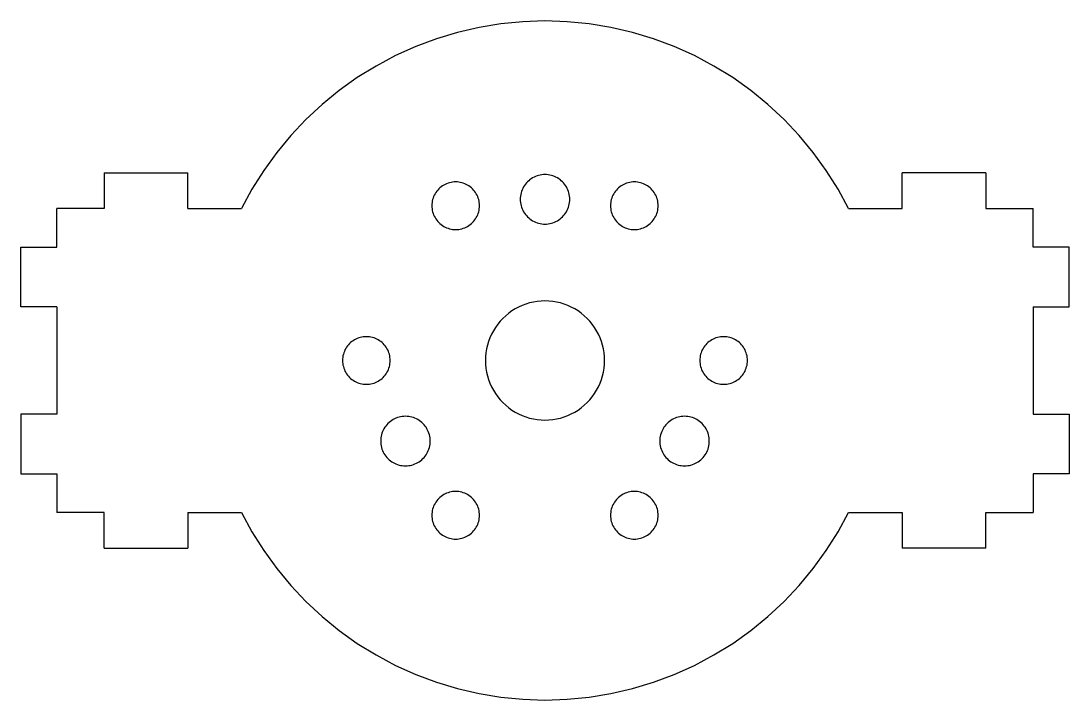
# Model space of a CAD drawing. Extents: x -403 to 403, y -278 to 278.
# Drawn here: x 127.5 to 215.5, y -77.2 to -20.2 of the extents above; entities that cross this region are included whole.
import ezdxf

# ---------------------------------------------------------------- set-up
doc = ezdxf.new("R2010")
doc.units = 0
doc.layers.get('0').update_dxf_attribs({"linetype": 'CONTINUOUS'})

msp = doc.modelspace()

# ---------------------------------------------------------------- linework, layer by layer
for p, q in [((171.458, -20.185), (169.604, -20.245)), ((173.313, -20.245), (171.458, -20.185)), ((165.926, -20.727), (164.118, -21.146)), ((167.757, -20.426), (165.926, -20.727)), ((169.604, -20.245), (167.757, -20.426)), ((175.159, -20.426), (173.313, -20.245)), ((176.99, -20.727), (175.159, -20.426)), ((178.798, -21.146), (176.99, -20.727)), ((162.342, -21.682), (160.604, -22.332)), ((164.118, -21.146), (162.342, -21.682)), ((180.574, -21.682), (178.798, -21.146)), ((182.312, -22.332), (180.574, -21.682)), ((160.604, -22.332), (158.913, -23.095)), ((184.004, -23.095), (182.312, -22.332)), ((158.913, -23.095), (157.274, -23.965)), ((185.642, -23.965), (184.004, -23.095)), ((157.274, -23.965), (155.696, -24.94)), ((187.221, -24.94), (185.642, -23.965)), ((155.696, -24.94), (154.184, -26.016)), ((188.732, -26.016), (187.221, -24.94)), ((154.184, -26.016), (152.745, -27.189)), ((190.171, -27.189), (188.732, -26.016)), ((152.745, -27.189), (151.386, -28.452)), ((191.53, -28.452), (190.171, -27.189)), ((151.386, -28.452), (150.112, -29.801)), ((192.804, -29.801), (191.53, -28.452)), ((150.112, -29.801), (148.929, -31.23)), ((193.987, -31.23), (192.804, -29.801)), ((148.929, -31.23), (147.841, -32.733)), ((195.075, -32.733), (193.987, -31.23)), ((134.458, -32.935), (141.458, -32.935)), ((134.458, -32.935), (134.458, -35.935)), ((141.458, -35.935), (141.458, -32.935)), ((147.841, -32.733), (146.853, -34.303)), ((170.302, -33.425), (170.192, -33.505)), ((170.418, -33.353), (170.302, -33.425)), ((170.538, -33.289), (170.418, -33.353)), ((170.662, -33.233), (170.538, -33.289)), ((170.789, -33.185), (170.662, -33.233)), ((170.92, -33.146), (170.789, -33.185)), ((171.052, -33.115), (170.92, -33.146)), ((171.187, -33.093), (171.052, -33.115)), ((171.322, -33.079), (171.187, -33.093)), ((171.458, -33.075), (171.322, -33.079)), ((171.594, -33.079), (171.458, -33.075)), ((171.73, -33.093), (171.594, -33.079)), ((171.864, -33.115), (171.73, -33.093)), ((171.996, -33.146), (171.864, -33.115)), ((172.127, -33.185), (171.996, -33.146)), ((172.254, -33.233), (172.127, -33.185)), ((172.378, -33.289), (172.254, -33.233)), ((172.498, -33.353), (172.378, -33.289)), ((172.614, -33.425), (172.498, -33.353)), ((172.724, -33.505), (172.614, -33.425)), ((196.063, -34.303), (195.075, -32.733)), ((201.458, -35.935), (201.458, -32.935)), ((208.458, -32.935), (201.458, -32.935)), ((208.458, -32.935), (208.458, -35.935)), ((146.853, -34.303), (145.969, -35.935)), ((162.544, -34.28), (162.454, -34.376)), ((162.639, -34.191), (162.544, -34.28)), ((162.741, -34.108), (162.639, -34.191)), ((162.847, -34.031), (162.741, -34.108)), ((162.958, -33.962), (162.847, -34.031)), ((163.073, -33.901), (162.958, -33.962)), ((163.193, -33.847), (163.073, -33.901)), ((163.315, -33.801), (163.193, -33.847)), ((163.44, -33.763), (163.315, -33.801)), ((163.568, -33.733), (163.44, -33.763)), ((163.697, -33.712), (163.568, -33.733)), ((163.827, -33.699), (163.697, -33.712)), ((163.958, -33.694), (163.827, -33.699)), ((164.089, -33.699), (163.958, -33.694)), ((164.219, -33.712), (164.089, -33.699)), ((164.348, -33.733), (164.219, -33.712)), ((164.476, -33.763), (164.348, -33.733)), ((164.601, -33.801), (164.476, -33.763)), ((164.723, -33.847), (164.601, -33.801)), ((164.843, -33.901), (164.723, -33.847)), ((164.958, -33.962), (164.843, -33.901)), ((165.069, -34.031), (164.958, -33.962)), ((165.176, -34.108), (165.069, -34.031)), ((165.277, -34.191), (165.176, -34.108)), ((165.372, -34.28), (165.277, -34.191)), ((165.462, -34.376), (165.372, -34.28)), ((169.593, -34.235), (169.536, -34.359)), ((169.657, -34.115), (169.593, -34.235)), ((169.729, -33.999), (169.657, -34.115)), ((169.808, -33.889), (169.729, -33.999)), ((169.894, -33.783), (169.808, -33.889)), ((169.987, -33.684), (169.894, -33.783)), ((170.087, -33.591), (169.987, -33.684)), ((170.192, -33.505), (170.087, -33.591)), ((172.829, -33.591), (172.724, -33.505)), ((172.929, -33.684), (172.829, -33.591)), ((173.022, -33.783), (172.929, -33.684)), ((173.108, -33.889), (173.022, -33.783)), ((173.187, -33.999), (173.108, -33.889)), ((173.259, -34.115), (173.187, -33.999)), ((173.324, -34.235), (173.259, -34.115)), ((173.38, -34.359), (173.324, -34.235)), ((177.544, -34.28), (177.454, -34.376)), ((177.639, -34.191), (177.544, -34.28)), ((177.741, -34.108), (177.639, -34.191)), ((177.847, -34.031), (177.741, -34.108)), ((177.958, -33.962), (177.847, -34.031)), ((178.073, -33.901), (177.958, -33.962)), ((178.193, -33.847), (178.073, -33.901)), ((178.315, -33.801), (178.193, -33.847)), ((178.44, -33.763), (178.315, -33.801)), ((178.568, -33.733), (178.44, -33.763)), ((178.697, -33.712), (178.568, -33.733)), ((178.827, -33.699), (178.697, -33.712)), ((178.958, -33.694), (178.827, -33.699)), ((179.089, -33.699), (178.958, -33.694)), ((179.219, -33.712), (179.089, -33.699)), ((179.348, -33.733), (179.219, -33.712)), ((179.476, -33.763), (179.348, -33.733)), ((179.601, -33.801), (179.476, -33.763)), ((179.723, -33.847), (179.601, -33.801)), ((179.843, -33.901), (179.723, -33.847)), ((179.958, -33.962), (179.843, -33.901)), ((180.069, -34.031), (179.958, -33.962)), ((180.176, -34.108), (180.069, -34.031)), ((180.277, -34.191), (180.176, -34.108)), ((180.372, -34.28), (180.277, -34.191)), ((180.462, -34.376), (180.372, -34.28)), ((196.947, -35.935), (196.063, -34.303)), ((162.026, -35.177), (161.996, -35.304)), ((162.064, -35.052), (162.026, -35.177)), ((162.11, -34.929), (162.064, -35.052)), ((162.164, -34.81), (162.11, -34.929)), ((162.226, -34.694), (162.164, -34.81)), ((162.295, -34.583), (162.226, -34.694)), ((162.371, -34.477), (162.295, -34.583)), ((162.454, -34.376), (162.371, -34.477)), ((165.545, -34.477), (165.462, -34.376)), ((165.621, -34.583), (165.545, -34.477)), ((165.69, -34.694), (165.621, -34.583)), ((165.752, -34.81), (165.69, -34.694)), ((165.806, -34.929), (165.752, -34.81)), ((165.852, -35.052), (165.806, -34.929)), ((165.89, -35.177), (165.852, -35.052)), ((165.92, -35.304), (165.89, -35.177)), ((169.382, -35.019), (169.378, -35.155)), ((169.378, -35.155), (169.382, -35.291)), ((169.396, -34.883), (169.382, -35.019)), ((169.418, -34.749), (169.396, -34.883)), ((169.449, -34.616), (169.418, -34.749)), ((169.488, -34.486), (169.449, -34.616)), ((169.536, -34.359), (169.488, -34.486)), ((173.428, -34.486), (173.38, -34.359)), ((173.467, -34.616), (173.428, -34.486)), ((173.498, -34.749), (173.467, -34.616)), ((173.52, -34.883), (173.498, -34.749)), ((173.534, -35.019), (173.52, -34.883)), ((173.538, -35.155), (173.534, -35.019)), ((173.534, -35.291), (173.538, -35.155)), ((177.026, -35.177), (176.996, -35.304)), ((177.064, -35.052), (177.026, -35.177)), ((177.11, -34.929), (177.064, -35.052)), ((177.164, -34.81), (177.11, -34.929)), ((177.226, -34.694), (177.164, -34.81)), ((177.295, -34.583), (177.226, -34.694)), ((177.371, -34.477), (177.295, -34.583)), ((177.454, -34.376), (177.371, -34.477)), ((180.545, -34.477), (180.462, -34.376)), ((180.621, -34.583), (180.545, -34.477)), ((180.69, -34.694), (180.621, -34.583)), ((180.752, -34.81), (180.69, -34.694)), ((180.806, -34.929), (180.752, -34.81)), ((180.852, -35.052), (180.806, -34.929)), ((180.89, -35.177), (180.852, -35.052)), ((180.92, -35.304), (180.89, -35.177)), ((130.458, -39.185), (130.458, -35.935)), ((134.458, -35.935), (130.458, -35.935)), ((141.458, -35.935), (145.969, -35.935)), ((161.962, -35.564), (161.958, -35.694)), ((161.958, -35.694), (161.962, -35.825)), ((161.975, -35.433), (161.962, -35.564)), ((161.962, -35.825), (161.975, -35.955)), ((161.996, -35.304), (161.975, -35.433)), ((161.975, -35.955), (161.996, -36.085)), ((165.941, -35.433), (165.92, -35.304)), ((165.92, -36.085), (165.941, -35.955)), ((165.954, -35.564), (165.941, -35.433)), ((165.941, -35.955), (165.954, -35.825)), ((165.958, -35.694), (165.954, -35.564)), ((165.954, -35.825), (165.958, -35.694)), ((169.382, -35.291), (169.396, -35.426)), ((169.396, -35.426), (169.418, -35.561)), ((169.418, -35.561), (169.449, -35.693)), ((169.449, -35.693), (169.488, -35.823)), ((169.488, -35.823), (169.536, -35.951)), ((169.536, -35.951), (169.593, -36.075)), ((169.593, -36.075), (169.657, -36.195)), ((173.259, -36.195), (173.324, -36.075)), ((173.324, -36.075), (173.38, -35.951)), ((173.38, -35.951), (173.428, -35.823)), ((173.428, -35.823), (173.467, -35.693)), ((173.467, -35.693), (173.498, -35.561)), ((173.498, -35.561), (173.52, -35.426)), ((173.52, -35.426), (173.534, -35.291)), ((176.962, -35.564), (176.958, -35.694)), ((176.958, -35.694), (176.962, -35.825)), ((176.975, -35.433), (176.962, -35.564)), ((176.962, -35.825), (176.975, -35.955)), ((176.996, -35.304), (176.975, -35.433)), ((176.975, -35.955), (176.996, -36.085)), ((180.941, -35.433), (180.92, -35.304)), ((180.92, -36.085), (180.941, -35.955)), ((180.954, -35.564), (180.941, -35.433)), ((180.941, -35.955), (180.954, -35.825)), ((180.958, -35.694), (180.954, -35.564)), ((180.954, -35.825), (180.958, -35.694)), ((196.947, -35.935), (201.458, -35.935)), ((208.458, -35.935), (212.458, -35.935)), ((212.458, -39.185), (212.458, -35.935)), ((161.996, -36.085), (162.026, -36.212)), ((162.026, -36.212), (162.064, -36.337)), ((162.064, -36.337), (162.11, -36.46)), ((162.11, -36.46), (162.164, -36.579)), ((162.164, -36.579), (162.226, -36.694)), ((162.226, -36.694), (162.295, -36.806)), ((162.295, -36.806), (162.371, -36.912)), ((162.371, -36.912), (162.454, -37.013)), ((165.462, -37.013), (165.545, -36.912)), ((165.545, -36.912), (165.621, -36.806)), ((165.621, -36.806), (165.69, -36.694)), ((165.69, -36.694), (165.752, -36.579)), ((165.752, -36.579), (165.806, -36.46)), ((165.806, -36.46), (165.852, -36.337)), ((165.852, -36.337), (165.89, -36.212)), ((165.89, -36.212), (165.92, -36.085)), ((169.657, -36.195), (169.729, -36.31)), ((169.729, -36.31), (169.808, -36.421)), ((169.808, -36.421), (169.894, -36.526)), ((169.894, -36.526), (169.987, -36.626)), ((169.987, -36.626), (170.087, -36.719)), ((170.087, -36.719), (170.192, -36.805)), ((170.192, -36.805), (170.302, -36.884)), ((170.302, -36.884), (170.418, -36.956)), ((170.418, -36.956), (170.538, -37.02)), ((172.378, -37.02), (172.498, -36.956)), ((172.498, -36.956), (172.614, -36.884)), ((172.614, -36.884), (172.724, -36.805)), ((172.724, -36.805), (172.829, -36.719)), ((172.829, -36.719), (172.929, -36.626)), ((172.929, -36.626), (173.022, -36.526)), ((173.022, -36.526), (173.108, -36.421)), ((173.108, -36.421), (173.187, -36.31)), ((173.187, -36.31), (173.259, -36.195)), ((176.996, -36.085), (177.026, -36.212)), ((177.026, -36.212), (177.064, -36.337)), ((177.064, -36.337), (177.11, -36.46)), ((177.11, -36.46), (177.164, -36.579)), ((177.164, -36.579), (177.226, -36.694)), ((177.226, -36.694), (177.295, -36.806)), ((177.295, -36.806), (177.371, -36.912)), ((177.371, -36.912), (177.454, -37.013)), ((180.462, -37.013), (180.545, -36.912)), ((180.545, -36.912), (180.621, -36.806)), ((180.621, -36.806), (180.69, -36.694)), ((180.69, -36.694), (180.752, -36.579)), ((180.752, -36.579), (180.806, -36.46)), ((180.806, -36.46), (180.852, -36.337)), ((180.852, -36.337), (180.89, -36.212)), ((180.89, -36.212), (180.92, -36.085)), ((162.454, -37.013), (162.544, -37.109)), ((162.544, -37.109), (162.639, -37.198)), ((162.639, -37.198), (162.741, -37.281)), ((162.741, -37.281), (162.847, -37.357)), ((162.847, -37.357), (162.958, -37.426)), ((162.958, -37.426), (163.073, -37.488)), ((163.073, -37.488), (163.193, -37.542)), ((163.193, -37.542), (163.315, -37.588)), ((163.315, -37.588), (163.44, -37.626)), ((163.44, -37.626), (163.568, -37.656)), ((163.568, -37.656), (163.697, -37.677)), ((163.697, -37.677), (163.827, -37.69)), ((163.827, -37.69), (163.958, -37.694)), ((163.958, -37.694), (164.089, -37.69)), ((164.089, -37.69), (164.219, -37.677)), ((164.219, -37.677), (164.348, -37.656)), ((164.348, -37.656), (164.476, -37.626)), ((164.476, -37.626), (164.601, -37.588)), ((164.601, -37.588), (164.723, -37.542)), ((164.723, -37.542), (164.843, -37.488)), ((164.843, -37.488), (164.958, -37.426)), ((164.958, -37.426), (165.069, -37.357)), ((165.069, -37.357), (165.176, -37.281)), ((165.176, -37.281), (165.277, -37.198)), ((165.277, -37.198), (165.372, -37.109)), ((165.372, -37.109), (165.462, -37.013)), ((170.538, -37.02), (170.662, -37.076)), ((170.662, -37.076), (170.789, -37.124)), ((170.789, -37.124), (170.92, -37.164)), ((170.92, -37.164), (171.052, -37.195)), ((171.052, -37.195), (171.187, -37.217)), ((171.187, -37.217), (171.322, -37.23)), ((171.322, -37.23), (171.458, -37.235)), ((171.458, -37.235), (171.594, -37.23)), ((171.594, -37.23), (171.73, -37.217)), ((171.73, -37.217), (171.864, -37.195)), ((171.864, -37.195), (171.996, -37.164)), ((171.996, -37.164), (172.127, -37.124)), ((172.127, -37.124), (172.254, -37.076)), ((172.254, -37.076), (172.378, -37.02)), ((177.454, -37.013), (177.544, -37.109)), ((177.544, -37.109), (177.639, -37.198)), ((177.639, -37.198), (177.741, -37.281)), ((177.741, -37.281), (177.847, -37.357)), ((177.847, -37.357), (177.958, -37.426)), ((177.958, -37.426), (178.073, -37.488)), ((178.073, -37.488), (178.193, -37.542)), ((178.193, -37.542), (178.315, -37.588)), ((178.315, -37.588), (178.44, -37.626)), ((178.44, -37.626), (178.568, -37.656)), ((178.568, -37.656), (178.697, -37.677)), ((178.697, -37.677), (178.827, -37.69)), ((178.827, -37.69), (178.958, -37.694)), ((178.958, -37.694), (179.089, -37.69)), ((179.089, -37.69), (179.219, -37.677)), ((179.219, -37.677), (179.348, -37.656)), ((179.348, -37.656), (179.476, -37.626)), ((179.476, -37.626), (179.601, -37.588)), ((179.601, -37.588), (179.723, -37.542)), ((179.723, -37.542), (179.843, -37.488)), ((179.843, -37.488), (179.958, -37.426)), ((179.958, -37.426), (180.069, -37.357)), ((180.069, -37.357), (180.176, -37.281)), ((180.176, -37.281), (180.277, -37.198)), ((180.277, -37.198), (180.372, -37.109)), ((180.372, -37.109), (180.462, -37.013)), ((127.458, -44.185), (127.458, -39.185)), ((127.458, -39.185), (130.458, -39.185)), ((215.458, -39.185), (212.458, -39.185)), ((215.458, -44.185), (215.458, -39.185)), ((169.851, -43.95), (169.545, -44.065)), ((170.164, -43.855), (169.851, -43.95)), ((170.483, -43.781), (170.164, -43.855)), ((170.805, -43.728), (170.483, -43.781)), ((171.131, -43.695), (170.805, -43.728)), ((171.458, -43.685), (171.131, -43.695)), ((171.785, -43.695), (171.458, -43.685)), ((172.111, -43.728), (171.785, -43.695)), ((172.433, -43.781), (172.111, -43.728)), ((172.752, -43.855), (172.433, -43.781)), ((173.065, -43.95), (172.752, -43.855)), ((173.371, -44.065), (173.065, -43.95)), ((130.458, -44.185), (127.458, -44.185)), ((130.458, -44.185), (130.458, -53.185)), ((168.414, -44.718), (168.161, -44.926)), ((168.68, -44.527), (168.414, -44.718)), ((168.958, -44.355), (168.68, -44.527)), ((169.247, -44.2), (168.958, -44.355)), ((169.545, -44.065), (169.247, -44.2)), ((173.669, -44.2), (173.371, -44.065)), ((173.958, -44.355), (173.669, -44.2)), ((174.236, -44.527), (173.958, -44.355)), ((174.502, -44.718), (174.236, -44.527)), ((174.755, -44.926), (174.502, -44.718)), ((212.458, -44.185), (212.458, -53.185)), ((212.458, -44.185), (215.458, -44.185)), ((167.491, -45.641), (167.301, -45.907)), ((167.699, -45.388), (167.491, -45.641)), ((167.922, -45.149), (167.699, -45.388)), ((168.161, -44.926), (167.922, -45.149)), ((174.994, -45.149), (174.755, -44.926)), ((175.217, -45.388), (174.994, -45.149)), ((175.425, -45.641), (175.217, -45.388)), ((175.615, -45.907), (175.425, -45.641)), ((166.974, -46.473), (166.839, -46.771)), ((167.128, -46.185), (166.974, -46.473)), ((167.301, -45.907), (167.128, -46.185)), ((175.788, -46.185), (175.615, -45.907)), ((175.942, -46.473), (175.788, -46.185)), ((176.077, -46.771), (175.942, -46.473)), ((154.871, -47.467), (154.795, -47.574)), ((154.954, -47.366), (154.871, -47.467)), ((155.044, -47.271), (154.954, -47.366)), ((155.139, -47.181), (155.044, -47.271)), ((155.241, -47.098), (155.139, -47.181)), ((155.347, -47.022), (155.241, -47.098)), ((155.458, -46.953), (155.347, -47.022)), ((155.573, -46.891), (155.458, -46.953)), ((155.693, -46.837), (155.573, -46.891)), ((155.815, -46.791), (155.693, -46.837)), ((155.94, -46.753), (155.815, -46.791)), ((156.068, -46.723), (155.94, -46.753)), ((156.197, -46.702), (156.068, -46.723)), ((156.327, -46.689), (156.197, -46.702)), ((156.458, -46.685), (156.327, -46.689)), ((156.589, -46.689), (156.458, -46.685)), ((156.719, -46.702), (156.589, -46.689)), ((156.848, -46.723), (156.719, -46.702)), ((156.976, -46.753), (156.848, -46.723)), ((157.101, -46.791), (156.976, -46.753)), ((157.223, -46.837), (157.101, -46.791)), ((157.343, -46.891), (157.223, -46.837)), ((157.458, -46.953), (157.343, -46.891)), ((157.569, -47.022), (157.458, -46.953)), ((157.676, -47.098), (157.569, -47.022)), ((157.777, -47.181), (157.676, -47.098)), ((157.872, -47.271), (157.777, -47.181)), ((157.962, -47.366), (157.872, -47.271)), ((158.045, -47.467), (157.962, -47.366)), ((158.121, -47.574), (158.045, -47.467)), ((166.628, -47.391), (166.554, -47.709)), ((166.723, -47.078), (166.628, -47.391)), ((166.839, -46.771), (166.723, -47.078)), ((176.193, -47.078), (176.077, -46.771)), ((176.288, -47.391), (176.193, -47.078)), ((176.362, -47.709), (176.288, -47.391)), ((184.871, -47.467), (184.795, -47.574)), ((184.954, -47.366), (184.871, -47.467)), ((185.044, -47.271), (184.954, -47.366)), ((185.139, -47.181), (185.044, -47.271)), ((185.241, -47.098), (185.139, -47.181)), ((185.347, -47.022), (185.241, -47.098)), ((185.458, -46.953), (185.347, -47.022)), ((185.573, -46.891), (185.458, -46.953)), ((185.693, -46.837), (185.573, -46.891)), ((185.815, -46.791), (185.693, -46.837)), ((185.94, -46.753), (185.815, -46.791)), ((186.068, -46.723), (185.94, -46.753)), ((186.197, -46.702), (186.068, -46.723)), ((186.327, -46.689), (186.197, -46.702)), ((186.458, -46.685), (186.327, -46.689)), ((186.589, -46.689), (186.458, -46.685)), ((186.719, -46.702), (186.589, -46.689)), ((186.848, -46.723), (186.719, -46.702)), ((186.976, -46.753), (186.848, -46.723)), ((187.101, -46.791), (186.976, -46.753)), ((187.223, -46.837), (187.101, -46.791)), ((187.343, -46.891), (187.223, -46.837)), ((187.458, -46.953), (187.343, -46.891)), ((187.569, -47.022), (187.458, -46.953)), ((187.676, -47.098), (187.569, -47.022)), ((187.777, -47.181), (187.676, -47.098)), ((187.872, -47.271), (187.777, -47.181)), ((187.962, -47.366), (187.872, -47.271)), ((188.045, -47.467), (187.962, -47.366)), ((188.121, -47.574), (188.045, -47.467)), ((154.496, -48.295), (154.475, -48.424)), ((154.526, -48.167), (154.496, -48.295)), ((154.564, -48.042), (154.526, -48.167)), ((154.61, -47.919), (154.564, -48.042)), ((154.664, -47.8), (154.61, -47.919)), ((154.726, -47.685), (154.664, -47.8)), ((154.795, -47.574), (154.726, -47.685)), ((158.19, -47.685), (158.121, -47.574)), ((158.252, -47.8), (158.19, -47.685)), ((158.306, -47.919), (158.252, -47.8)), ((158.352, -48.042), (158.306, -47.919)), ((158.39, -48.167), (158.352, -48.042)), ((158.42, -48.295), (158.39, -48.167)), ((158.441, -48.424), (158.42, -48.295)), ((166.469, -48.358), (166.458, -48.685)), ((166.501, -48.032), (166.469, -48.358)), ((166.554, -47.709), (166.501, -48.032)), ((176.415, -48.032), (176.362, -47.709)), ((176.447, -48.358), (176.415, -48.032)), ((176.458, -48.685), (176.447, -48.358)), ((184.496, -48.295), (184.475, -48.424)), ((184.526, -48.167), (184.496, -48.295)), ((184.564, -48.042), (184.526, -48.167)), ((184.61, -47.919), (184.564, -48.042)), ((184.664, -47.8), (184.61, -47.919)), ((184.726, -47.685), (184.664, -47.8)), ((184.795, -47.574), (184.726, -47.685)), ((188.19, -47.685), (188.121, -47.574)), ((188.252, -47.8), (188.19, -47.685)), ((188.306, -47.919), (188.252, -47.8)), ((188.352, -48.042), (188.306, -47.919)), ((188.39, -48.167), (188.352, -48.042)), ((188.42, -48.295), (188.39, -48.167)), ((188.441, -48.424), (188.42, -48.295)), ((154.462, -48.554), (154.458, -48.685)), ((154.458, -48.685), (154.462, -48.816)), ((154.475, -48.424), (154.462, -48.554)), ((154.462, -48.816), (154.475, -48.946)), ((154.475, -48.946), (154.496, -49.075)), ((154.496, -49.075), (154.526, -49.202)), ((154.526, -49.202), (154.564, -49.328)), ((158.352, -49.328), (158.39, -49.202)), ((158.39, -49.202), (158.42, -49.075)), ((158.42, -49.075), (158.441, -48.946)), ((158.454, -48.554), (158.441, -48.424)), ((158.441, -48.946), (158.454, -48.816)), ((158.458, -48.685), (158.454, -48.554)), ((158.454, -48.816), (158.458, -48.685)), ((166.458, -48.685), (166.469, -49.012)), ((166.469, -49.012), (166.501, -49.337)), ((176.415, -49.337), (176.447, -49.012)), ((176.447, -49.012), (176.458, -48.685)), ((184.462, -48.554), (184.458, -48.685)), ((184.458, -48.685), (184.462, -48.816)), ((184.475, -48.424), (184.462, -48.554)), ((184.462, -48.816), (184.475, -48.946)), ((184.475, -48.946), (184.496, -49.075)), ((184.496, -49.075), (184.526, -49.202)), ((184.526, -49.202), (184.564, -49.328)), ((188.352, -49.328), (188.39, -49.202)), ((188.39, -49.202), (188.42, -49.075)), ((188.42, -49.075), (188.441, -48.946)), ((188.454, -48.554), (188.441, -48.424)), ((188.441, -48.946), (188.454, -48.816)), ((188.458, -48.685), (188.454, -48.554)), ((188.454, -48.816), (188.458, -48.685)), ((154.564, -49.328), (154.61, -49.45)), ((154.61, -49.45), (154.664, -49.569)), ((154.664, -49.569), (154.726, -49.685)), ((154.726, -49.685), (154.795, -49.796)), ((154.795, -49.796), (154.871, -49.902)), ((154.871, -49.902), (154.954, -50.003)), ((154.954, -50.003), (155.044, -50.099)), ((155.044, -50.099), (155.139, -50.188)), ((157.777, -50.188), (157.872, -50.099)), ((157.872, -50.099), (157.962, -50.003)), ((157.962, -50.003), (158.045, -49.902)), ((158.045, -49.902), (158.121, -49.796)), ((158.121, -49.796), (158.19, -49.685)), ((158.19, -49.685), (158.252, -49.569)), ((158.252, -49.569), (158.306, -49.45)), ((158.306, -49.45), (158.352, -49.328)), ((166.501, -49.337), (166.554, -49.66)), ((166.554, -49.66), (166.628, -49.979)), ((166.628, -49.979), (166.723, -50.292)), ((176.193, -50.292), (176.288, -49.979)), ((176.288, -49.979), (176.362, -49.66)), ((176.362, -49.66), (176.415, -49.337)), ((184.564, -49.328), (184.61, -49.45)), ((184.61, -49.45), (184.664, -49.569)), ((184.664, -49.569), (184.726, -49.685)), ((184.726, -49.685), (184.795, -49.796)), ((184.795, -49.796), (184.871, -49.902)), ((184.871, -49.902), (184.954, -50.003)), ((184.954, -50.003), (185.044, -50.099)), ((185.044, -50.099), (185.139, -50.188)), ((187.777, -50.188), (187.872, -50.099)), ((187.872, -50.099), (187.962, -50.003)), ((187.962, -50.003), (188.045, -49.902)), ((188.045, -49.902), (188.121, -49.796)), ((188.121, -49.796), (188.19, -49.685)), ((188.19, -49.685), (188.252, -49.569)), ((188.252, -49.569), (188.306, -49.45)), ((188.306, -49.45), (188.352, -49.328)), ((155.139, -50.188), (155.241, -50.271)), ((155.241, -50.271), (155.347, -50.348)), ((155.347, -50.348), (155.458, -50.417)), ((155.458, -50.417), (155.573, -50.479)), ((155.573, -50.479), (155.693, -50.533)), ((155.693, -50.533), (155.815, -50.579)), ((155.815, -50.579), (155.94, -50.617)), ((155.94, -50.617), (156.068, -50.646)), ((156.068, -50.646), (156.197, -50.668)), ((156.197, -50.668), (156.327, -50.68)), ((156.327, -50.68), (156.458, -50.685)), ((156.458, -50.685), (156.589, -50.68)), ((156.589, -50.68), (156.719, -50.668)), ((156.719, -50.668), (156.848, -50.646)), ((156.848, -50.646), (156.976, -50.617)), ((156.976, -50.617), (157.101, -50.579)), ((157.101, -50.579), (157.223, -50.533)), ((157.223, -50.533), (157.343, -50.479)), ((157.343, -50.479), (157.458, -50.417)), ((157.458, -50.417), (157.569, -50.348)), ((157.569, -50.348), (157.676, -50.271)), ((157.676, -50.271), (157.777, -50.188)), ((166.723, -50.292), (166.839, -50.598)), ((166.839, -50.598), (166.974, -50.896)), ((166.974, -50.896), (167.128, -51.185)), ((175.788, -51.185), (175.942, -50.896)), ((175.942, -50.896), (176.077, -50.598)), ((176.077, -50.598), (176.193, -50.292)), ((185.139, -50.188), (185.241, -50.271)), ((185.241, -50.271), (185.347, -50.348)), ((185.347, -50.348), (185.458, -50.417)), ((185.458, -50.417), (185.573, -50.479)), ((185.573, -50.479), (185.693, -50.533)), ((185.693, -50.533), (185.815, -50.579)), ((185.815, -50.579), (185.94, -50.617)), ((185.94, -50.617), (186.068, -50.646)), ((186.068, -50.646), (186.197, -50.668)), ((186.197, -50.668), (186.327, -50.68)), ((186.327, -50.68), (186.458, -50.685)), ((186.458, -50.685), (186.589, -50.68)), ((186.589, -50.68), (186.719, -50.668)), ((186.719, -50.668), (186.848, -50.646)), ((186.848, -50.646), (186.976, -50.617)), ((186.976, -50.617), (187.101, -50.579)), ((187.101, -50.579), (187.223, -50.533)), ((187.223, -50.533), (187.343, -50.479)), ((187.343, -50.479), (187.458, -50.417)), ((187.458, -50.417), (187.569, -50.348)), ((187.569, -50.348), (187.676, -50.271)), ((187.676, -50.271), (187.777, -50.188)), ((167.128, -51.185), (167.301, -51.463)), ((167.301, -51.463), (167.491, -51.729)), ((167.491, -51.729), (167.699, -51.982)), ((175.217, -51.982), (175.425, -51.729)), ((175.425, -51.729), (175.615, -51.463)), ((175.615, -51.463), (175.788, -51.185)), ((167.699, -51.982), (167.922, -52.22)), ((167.922, -52.22), (168.161, -52.444)), ((168.161, -52.444), (168.414, -52.652)), ((168.414, -52.652), (168.68, -52.842)), ((174.236, -52.842), (174.502, -52.652)), ((174.502, -52.652), (174.755, -52.444)), ((174.755, -52.444), (174.994, -52.22)), ((174.994, -52.22), (175.217, -51.982)), ((127.458, -53.185), (127.458, -58.185)), ((130.458, -53.185), (127.458, -53.185)), ((158.701, -53.648), (158.585, -53.72)), ((158.821, -53.584), (158.701, -53.648)), ((158.945, -53.528), (158.821, -53.584)), ((159.072, -53.48), (158.945, -53.528)), ((159.202, -53.441), (159.072, -53.48)), ((159.335, -53.41), (159.202, -53.441)), ((159.469, -53.388), (159.335, -53.41)), ((159.605, -53.374), (159.469, -53.388)), ((159.741, -53.37), (159.605, -53.374)), ((159.877, -53.374), (159.741, -53.37)), ((160.012, -53.388), (159.877, -53.374)), ((160.146, -53.41), (160.012, -53.388)), ((160.279, -53.441), (160.146, -53.41)), ((160.409, -53.48), (160.279, -53.441)), ((160.537, -53.528), (160.409, -53.48)), ((160.661, -53.584), (160.537, -53.528)), ((160.781, -53.648), (160.661, -53.584)), ((160.896, -53.72), (160.781, -53.648)), ((168.68, -52.842), (168.958, -53.015)), ((168.958, -53.015), (169.247, -53.169)), ((169.247, -53.169), (169.545, -53.304)), ((169.545, -53.304), (169.851, -53.419)), ((169.851, -53.419), (170.164, -53.514)), ((170.164, -53.514), (170.483, -53.589)), ((170.483, -53.589), (170.805, -53.642)), ((170.805, -53.642), (171.131, -53.674)), ((171.131, -53.674), (171.458, -53.685)), ((171.458, -53.685), (171.785, -53.674)), ((171.785, -53.674), (172.111, -53.642)), ((172.111, -53.642), (172.433, -53.589)), ((172.433, -53.589), (172.752, -53.514)), ((172.752, -53.514), (173.065, -53.419)), ((173.065, -53.419), (173.371, -53.304)), ((173.371, -53.304), (173.669, -53.169)), ((173.669, -53.169), (173.958, -53.015)), ((173.958, -53.015), (174.236, -52.842)), ((182.135, -53.648), (182.02, -53.72)), ((182.255, -53.584), (182.135, -53.648)), ((182.379, -53.528), (182.255, -53.584)), ((182.507, -53.48), (182.379, -53.528)), ((182.637, -53.441), (182.507, -53.48)), ((182.77, -53.41), (182.637, -53.441)), ((182.904, -53.388), (182.77, -53.41)), ((183.039, -53.374), (182.904, -53.388)), ((183.175, -53.37), (183.039, -53.374)), ((183.311, -53.374), (183.175, -53.37)), ((183.447, -53.388), (183.311, -53.374)), ((183.581, -53.41), (183.447, -53.388)), ((183.714, -53.441), (183.581, -53.41)), ((183.844, -53.48), (183.714, -53.441)), ((183.971, -53.528), (183.844, -53.48)), ((184.095, -53.584), (183.971, -53.528)), ((184.215, -53.648), (184.095, -53.584)), ((184.331, -53.72), (184.215, -53.648)), ((212.458, -53.185), (215.458, -53.185)), ((215.458, -53.185), (215.458, -58.185)), ((157.875, -54.53), (157.819, -54.654)), ((157.939, -54.41), (157.875, -54.53)), ((158.011, -54.294), (157.939, -54.41)), ((158.091, -54.184), (158.011, -54.294)), ((158.177, -54.078), (158.091, -54.184)), ((158.27, -53.979), (158.177, -54.078)), ((158.369, -53.886), (158.27, -53.979)), ((158.474, -53.8), (158.369, -53.886)), ((158.585, -53.72), (158.474, -53.8)), ((161.007, -53.8), (160.896, -53.72)), ((161.112, -53.886), (161.007, -53.8)), ((161.211, -53.979), (161.112, -53.886)), ((161.305, -54.078), (161.211, -53.979)), ((161.391, -54.184), (161.305, -54.078)), ((161.47, -54.294), (161.391, -54.184)), ((161.542, -54.41), (161.47, -54.294)), ((161.606, -54.53), (161.542, -54.41)), ((161.662, -54.654), (161.606, -54.53)), ((181.31, -54.53), (181.254, -54.654)), ((181.374, -54.41), (181.31, -54.53)), ((181.446, -54.294), (181.374, -54.41)), ((181.525, -54.184), (181.446, -54.294)), ((181.612, -54.078), (181.525, -54.184)), ((181.705, -53.979), (181.612, -54.078)), ((181.804, -53.886), (181.705, -53.979)), ((181.909, -53.8), (181.804, -53.886)), ((182.02, -53.72), (181.909, -53.8)), ((184.442, -53.8), (184.331, -53.72)), ((184.547, -53.886), (184.442, -53.8)), ((184.646, -53.979), (184.547, -53.886)), ((184.739, -54.078), (184.646, -53.979)), ((184.826, -54.184), (184.739, -54.078)), ((184.905, -54.294), (184.826, -54.184)), ((184.977, -54.41), (184.905, -54.294)), ((185.041, -54.53), (184.977, -54.41)), ((185.097, -54.654), (185.041, -54.53)), ((157.665, -55.314), (157.661, -55.45)), ((157.679, -55.178), (157.665, -55.314)), ((157.701, -55.044), (157.679, -55.178)), ((157.732, -54.911), (157.701, -55.044)), ((157.771, -54.781), (157.732, -54.911)), ((157.819, -54.654), (157.771, -54.781)), ((161.71, -54.781), (161.662, -54.654)), ((161.75, -54.911), (161.71, -54.781)), ((161.781, -55.044), (161.75, -54.911)), ((161.803, -55.178), (161.781, -55.044)), ((161.816, -55.314), (161.803, -55.178)), ((161.821, -55.45), (161.816, -55.314)), ((181.1, -55.314), (181.095, -55.45)), ((181.113, -55.178), (181.1, -55.314)), ((181.135, -55.044), (181.113, -55.178)), ((181.166, -54.911), (181.135, -55.044)), ((181.206, -54.781), (181.166, -54.911)), ((181.254, -54.654), (181.206, -54.781)), ((185.145, -54.781), (185.097, -54.654)), ((185.184, -54.911), (185.145, -54.781)), ((185.215, -55.044), (185.184, -54.911)), ((185.238, -55.178), (185.215, -55.044)), ((185.251, -55.314), (185.238, -55.178)), ((185.255, -55.45), (185.251, -55.314)), ((157.661, -55.45), (157.665, -55.586)), ((157.665, -55.586), (157.679, -55.721)), ((157.679, -55.721), (157.701, -55.856)), ((157.701, -55.856), (157.732, -55.988)), ((157.732, -55.988), (157.771, -56.118)), ((157.771, -56.118), (157.819, -56.246)), ((157.819, -56.246), (157.875, -56.37)), ((161.606, -56.37), (161.662, -56.246)), ((161.662, -56.246), (161.71, -56.118)), ((161.71, -56.118), (161.75, -55.988)), ((161.75, -55.988), (161.781, -55.856)), ((161.781, -55.856), (161.803, -55.721)), ((161.803, -55.721), (161.816, -55.586)), ((161.816, -55.586), (161.821, -55.45)), ((181.095, -55.45), (181.1, -55.586)), ((181.1, -55.586), (181.113, -55.721)), ((181.113, -55.721), (181.135, -55.856)), ((181.135, -55.856), (181.166, -55.988)), ((181.166, -55.988), (181.206, -56.118)), ((181.206, -56.118), (181.254, -56.246)), ((181.254, -56.246), (181.31, -56.37)), ((185.041, -56.37), (185.097, -56.246)), ((185.097, -56.246), (185.145, -56.118)), ((185.145, -56.118), (185.184, -55.988)), ((185.184, -55.988), (185.215, -55.856)), ((185.215, -55.856), (185.238, -55.721)), ((185.238, -55.721), (185.251, -55.586)), ((185.251, -55.586), (185.255, -55.45)), ((157.875, -56.37), (157.939, -56.49)), ((157.939, -56.49), (158.011, -56.605)), ((158.011, -56.605), (158.091, -56.716)), ((158.091, -56.716), (158.177, -56.821)), ((158.177, -56.821), (158.27, -56.921)), ((158.27, -56.921), (158.369, -57.014)), ((158.369, -57.014), (158.474, -57.1)), ((158.474, -57.1), (158.585, -57.179)), ((158.585, -57.179), (158.701, -57.251)), ((160.781, -57.251), (160.896, -57.179)), ((160.896, -57.179), (161.007, -57.1)), ((161.007, -57.1), (161.112, -57.014)), ((161.112, -57.014), (161.211, -56.921)), ((161.211, -56.921), (161.305, -56.821)), ((161.305, -56.821), (161.391, -56.716)), ((161.391, -56.716), (161.47, -56.605)), ((161.47, -56.605), (161.542, -56.49)), ((161.542, -56.49), (161.606, -56.37)), ((181.31, -56.37), (181.374, -56.49)), ((181.374, -56.49), (181.446, -56.605)), ((181.446, -56.605), (181.525, -56.716)), ((181.525, -56.716), (181.612, -56.821)), ((181.612, -56.821), (181.705, -56.921)), ((181.705, -56.921), (181.804, -57.014)), ((181.804, -57.014), (181.909, -57.1)), ((181.909, -57.1), (182.02, -57.179)), ((182.02, -57.179), (182.135, -57.251)), ((184.215, -57.251), (184.331, -57.179)), ((184.331, -57.179), (184.442, -57.1)), ((184.442, -57.1), (184.547, -57.014)), ((184.547, -57.014), (184.646, -56.921)), ((184.646, -56.921), (184.739, -56.821)), ((184.739, -56.821), (184.826, -56.716)), ((184.826, -56.716), (184.905, -56.605)), ((184.905, -56.605), (184.977, -56.49)), ((184.977, -56.49), (185.041, -56.37)), ((158.701, -57.251), (158.821, -57.315)), ((158.821, -57.315), (158.945, -57.371)), ((158.945, -57.371), (159.072, -57.419)), ((159.072, -57.419), (159.202, -57.459)), ((159.202, -57.459), (159.335, -57.49)), ((159.335, -57.49), (159.469, -57.512)), ((159.469, -57.512), (159.605, -57.525)), ((159.605, -57.525), (159.741, -57.53)), ((159.741, -57.53), (159.877, -57.525)), ((159.877, -57.525), (160.012, -57.512)), ((160.012, -57.512), (160.146, -57.49)), ((160.146, -57.49), (160.279, -57.459)), ((160.279, -57.459), (160.409, -57.419)), ((160.409, -57.419), (160.537, -57.371)), ((160.537, -57.371), (160.661, -57.315)), ((160.661, -57.315), (160.781, -57.251)), ((182.135, -57.251), (182.255, -57.315)), ((182.255, -57.315), (182.379, -57.371)), ((182.379, -57.371), (182.507, -57.419)), ((182.507, -57.419), (182.637, -57.459)), ((182.637, -57.459), (182.77, -57.49)), ((182.77, -57.49), (182.904, -57.512)), ((182.904, -57.512), (183.039, -57.525)), ((183.039, -57.525), (183.175, -57.53)), ((183.175, -57.53), (183.311, -57.525)), ((183.311, -57.525), (183.447, -57.512)), ((183.447, -57.512), (183.581, -57.49)), ((183.581, -57.49), (183.714, -57.459)), ((183.714, -57.459), (183.844, -57.419)), ((183.844, -57.419), (183.971, -57.371)), ((183.971, -57.371), (184.095, -57.315)), ((184.095, -57.315), (184.215, -57.251)), ((127.458, -58.185), (130.458, -58.185)), ((130.458, -58.185), (130.458, -61.435)), ((215.458, -58.185), (212.458, -58.185)), ((212.458, -58.185), (212.458, -61.435)), ((163.193, -59.827), (163.073, -59.881)), ((163.315, -59.781), (163.193, -59.827)), ((163.44, -59.743), (163.315, -59.781)), ((163.568, -59.714), (163.44, -59.743)), ((163.697, -59.692), (163.568, -59.714)), ((163.827, -59.679), (163.697, -59.692)), ((163.958, -59.675), (163.827, -59.679)), ((164.089, -59.679), (163.958, -59.675)), ((164.219, -59.692), (164.089, -59.679)), ((164.348, -59.714), (164.219, -59.692)), ((164.476, -59.743), (164.348, -59.714)), ((164.601, -59.781), (164.476, -59.743)), ((164.723, -59.827), (164.601, -59.781)), ((164.843, -59.881), (164.723, -59.827)), ((178.193, -59.827), (178.073, -59.881)), ((178.315, -59.781), (178.193, -59.827)), ((178.44, -59.743), (178.315, -59.781)), ((178.568, -59.714), (178.44, -59.743)), ((178.697, -59.692), (178.568, -59.714)), ((178.827, -59.679), (178.697, -59.692)), ((178.958, -59.675), (178.827, -59.679)), ((179.089, -59.679), (178.958, -59.675)), ((179.219, -59.692), (179.089, -59.679)), ((179.348, -59.714), (179.219, -59.692)), ((179.476, -59.743), (179.348, -59.714)), ((179.601, -59.781), (179.476, -59.743)), ((179.723, -59.827), (179.601, -59.781)), ((179.843, -59.881), (179.723, -59.827)), ((162.226, -60.675), (162.164, -60.791)), ((162.295, -60.564), (162.226, -60.675)), ((162.371, -60.458), (162.295, -60.564)), ((162.454, -60.356), (162.371, -60.458)), ((162.544, -60.261), (162.454, -60.356)), ((162.639, -60.171), (162.544, -60.261)), ((162.741, -60.088), (162.639, -60.171)), ((162.847, -60.012), (162.741, -60.088)), ((162.958, -59.943), (162.847, -60.012)), ((163.073, -59.881), (162.958, -59.943)), ((164.958, -59.943), (164.843, -59.881)), ((165.069, -60.012), (164.958, -59.943)), ((165.176, -60.088), (165.069, -60.012)), ((165.277, -60.171), (165.176, -60.088)), ((165.372, -60.261), (165.277, -60.171)), ((165.462, -60.356), (165.372, -60.261)), ((165.545, -60.458), (165.462, -60.356)), ((165.621, -60.564), (165.545, -60.458)), ((165.69, -60.675), (165.621, -60.564)), ((165.752, -60.791), (165.69, -60.675)), ((177.226, -60.675), (177.164, -60.791)), ((177.295, -60.564), (177.226, -60.675)), ((177.371, -60.458), (177.295, -60.564)), ((177.454, -60.356), (177.371, -60.458)), ((177.544, -60.261), (177.454, -60.356)), ((177.639, -60.171), (177.544, -60.261)), ((177.741, -60.088), (177.639, -60.171)), ((177.847, -60.012), (177.741, -60.088)), ((177.958, -59.943), (177.847, -60.012)), ((178.073, -59.881), (177.958, -59.943)), ((179.958, -59.943), (179.843, -59.881)), ((180.069, -60.012), (179.958, -59.943)), ((180.176, -60.088), (180.069, -60.012)), ((180.277, -60.171), (180.176, -60.088)), ((180.372, -60.261), (180.277, -60.171)), ((180.462, -60.356), (180.372, -60.261)), ((180.545, -60.458), (180.462, -60.356)), ((180.621, -60.564), (180.545, -60.458)), ((180.69, -60.675), (180.621, -60.564)), ((180.752, -60.791), (180.69, -60.675)), ((134.458, -61.435), (130.458, -61.435)), ((134.458, -64.435), (134.458, -61.435)), ((141.458, -61.435), (145.969, -61.435)), ((141.458, -61.435), (141.458, -64.435)), ((145.969, -61.435), (146.853, -63.066)), ((161.962, -61.544), (161.958, -61.675)), ((161.975, -61.414), (161.962, -61.544)), ((161.996, -61.285), (161.975, -61.414)), ((162.026, -61.158), (161.996, -61.285)), ((162.064, -61.032), (162.026, -61.158)), ((162.11, -60.91), (162.064, -61.032)), ((162.164, -60.791), (162.11, -60.91)), ((165.806, -60.91), (165.752, -60.791)), ((165.852, -61.032), (165.806, -60.91)), ((165.89, -61.158), (165.852, -61.032)), ((165.92, -61.285), (165.89, -61.158)), ((165.941, -61.414), (165.92, -61.285)), ((165.954, -61.544), (165.941, -61.414)), ((165.958, -61.675), (165.954, -61.544)), ((176.962, -61.544), (176.958, -61.675)), ((176.975, -61.414), (176.962, -61.544)), ((176.996, -61.285), (176.975, -61.414)), ((177.026, -61.158), (176.996, -61.285)), ((177.064, -61.032), (177.026, -61.158)), ((177.11, -60.91), (177.064, -61.032)), ((177.164, -60.791), (177.11, -60.91)), ((180.806, -60.91), (180.752, -60.791)), ((180.852, -61.032), (180.806, -60.91)), ((180.89, -61.158), (180.852, -61.032)), ((180.92, -61.285), (180.89, -61.158)), ((180.941, -61.414), (180.92, -61.285)), ((180.954, -61.544), (180.941, -61.414)), ((180.958, -61.675), (180.954, -61.544)), ((196.063, -63.066), (196.947, -61.435)), ((196.947, -61.435), (201.458, -61.435)), ((201.458, -61.435), (201.458, -64.435)), ((208.458, -64.435), (208.458, -61.435)), ((208.458, -61.435), (212.458, -61.435)), ((161.958, -61.675), (161.962, -61.806)), ((161.962, -61.806), (161.975, -61.936)), ((161.975, -61.936), (161.996, -62.065)), ((161.996, -62.065), (162.026, -62.193)), ((162.026, -62.193), (162.064, -62.318)), ((162.064, -62.318), (162.11, -62.441)), ((162.11, -62.441), (162.164, -62.56)), ((165.752, -62.56), (165.806, -62.441)), ((165.806, -62.441), (165.852, -62.318)), ((165.852, -62.318), (165.89, -62.193)), ((165.89, -62.193), (165.92, -62.065)), ((165.92, -62.065), (165.941, -61.936)), ((165.941, -61.936), (165.954, -61.806)), ((165.954, -61.806), (165.958, -61.675)), ((176.958, -61.675), (176.962, -61.806)), ((176.962, -61.806), (176.975, -61.936)), ((176.975, -61.936), (176.996, -62.065)), ((176.996, -62.065), (177.026, -62.193)), ((177.026, -62.193), (177.064, -62.318)), ((177.064, -62.318), (177.11, -62.441)), ((177.11, -62.441), (177.164, -62.56)), ((180.752, -62.56), (180.806, -62.441)), ((180.806, -62.441), (180.852, -62.318)), ((180.852, -62.318), (180.89, -62.193)), ((180.89, -62.193), (180.92, -62.065)), ((180.92, -62.065), (180.941, -61.936)), ((180.941, -61.936), (180.954, -61.806)), ((180.954, -61.806), (180.958, -61.675)), ((146.853, -63.066), (147.841, -64.637)), ((162.164, -62.56), (162.226, -62.675)), ((162.226, -62.675), (162.295, -62.786)), ((162.295, -62.786), (162.371, -62.893)), ((162.371, -62.893), (162.454, -62.994)), ((162.454, -62.994), (162.544, -63.089)), ((162.544, -63.089), (162.639, -63.179)), ((162.639, -63.179), (162.741, -63.262)), ((162.741, -63.262), (162.847, -63.338)), ((162.847, -63.338), (162.958, -63.407)), ((164.958, -63.407), (165.069, -63.338)), ((165.069, -63.338), (165.176, -63.262)), ((165.176, -63.262), (165.277, -63.179)), ((165.277, -63.179), (165.372, -63.089)), ((165.372, -63.089), (165.462, -62.994)), ((165.462, -62.994), (165.545, -62.893)), ((165.545, -62.893), (165.621, -62.786)), ((165.621, -62.786), (165.69, -62.675)), ((165.69, -62.675), (165.752, -62.56)), ((177.164, -62.56), (177.226, -62.675)), ((177.226, -62.675), (177.295, -62.786)), ((177.295, -62.786), (177.371, -62.893)), ((177.371, -62.893), (177.454, -62.994)), ((177.454, -62.994), (177.544, -63.089)), ((177.544, -63.089), (177.639, -63.179)), ((177.639, -63.179), (177.741, -63.262)), ((177.741, -63.262), (177.847, -63.338)), ((177.847, -63.338), (177.958, -63.407)), ((179.958, -63.407), (180.069, -63.338)), ((180.069, -63.338), (180.176, -63.262)), ((180.176, -63.262), (180.277, -63.179)), ((180.277, -63.179), (180.372, -63.089)), ((180.372, -63.089), (180.462, -62.994)), ((180.462, -62.994), (180.545, -62.893)), ((180.545, -62.893), (180.621, -62.786)), ((180.621, -62.786), (180.69, -62.675)), ((180.69, -62.675), (180.752, -62.56)), ((195.075, -64.637), (196.063, -63.066)), ((162.958, -63.407), (163.073, -63.469)), ((163.073, -63.469), (163.193, -63.523)), ((163.193, -63.523), (163.315, -63.569)), ((163.315, -63.569), (163.44, -63.607)), ((163.44, -63.607), (163.568, -63.637)), ((163.568, -63.637), (163.697, -63.658)), ((163.697, -63.658), (163.827, -63.671)), ((163.827, -63.671), (163.958, -63.675)), ((163.958, -63.675), (164.089, -63.671)), ((164.089, -63.671), (164.219, -63.658)), ((164.219, -63.658), (164.348, -63.637)), ((164.348, -63.637), (164.476, -63.607)), ((164.476, -63.607), (164.601, -63.569)), ((164.601, -63.569), (164.723, -63.523)), ((164.723, -63.523), (164.843, -63.469)), ((164.843, -63.469), (164.958, -63.407)), ((177.958, -63.407), (178.073, -63.469)), ((178.073, -63.469), (178.193, -63.523)), ((178.193, -63.523), (178.315, -63.569)), ((178.315, -63.569), (178.44, -63.607)), ((178.44, -63.607), (178.568, -63.637)), ((178.568, -63.637), (178.697, -63.658)), ((178.697, -63.658), (178.827, -63.671)), ((178.827, -63.671), (178.958, -63.675)), ((178.958, -63.675), (179.089, -63.671)), ((179.089, -63.671), (179.219, -63.658)), ((179.219, -63.658), (179.348, -63.637)), ((179.348, -63.637), (179.476, -63.607)), ((179.476, -63.607), (179.601, -63.569)), ((179.601, -63.569), (179.723, -63.523)), ((179.723, -63.523), (179.843, -63.469)), ((179.843, -63.469), (179.958, -63.407)), ((134.458, -64.435), (141.458, -64.435)), ((147.841, -64.637), (148.929, -66.14)), ((193.987, -66.14), (195.075, -64.637)), ((208.458, -64.435), (201.458, -64.435)), ((148.929, -66.14), (150.112, -67.569)), ((192.804, -67.569), (193.987, -66.14)), ((150.112, -67.569), (151.386, -68.918)), ((191.53, -68.918), (192.804, -67.569)), ((151.386, -68.918), (152.745, -70.181)), ((190.171, -70.181), (191.53, -68.918)), ((152.745, -70.181), (154.184, -71.353)), ((188.732, -71.353), (190.171, -70.181)), ((154.184, -71.353), (155.696, -72.429)), ((187.221, -72.429), (188.732, -71.353)), ((155.696, -72.429), (157.274, -73.404)), ((185.642, -73.404), (187.221, -72.429)), ((157.274, -73.404), (158.913, -74.275)), ((184.004, -74.275), (185.642, -73.404)), ((158.913, -74.275), (160.604, -75.037)), ((182.312, -75.037), (184.004, -74.275)), ((160.604, -75.037), (162.342, -75.688)), ((180.574, -75.688), (182.312, -75.037)), ((162.342, -75.688), (164.118, -76.223)), ((164.118, -76.223), (165.926, -76.643)), ((176.99, -76.643), (178.798, -76.223)), ((178.798, -76.223), (180.574, -75.688)), ((165.926, -76.643), (167.757, -76.943)), ((167.757, -76.943), (169.604, -77.124)), ((169.604, -77.124), (171.458, -77.185)), ((171.458, -77.185), (173.313, -77.124)), ((173.313, -77.124), (175.159, -76.943)), ((175.159, -76.943), (176.99, -76.643))]:
    msp.add_line(p, q)

doc.saveas('drawing.dxf')
